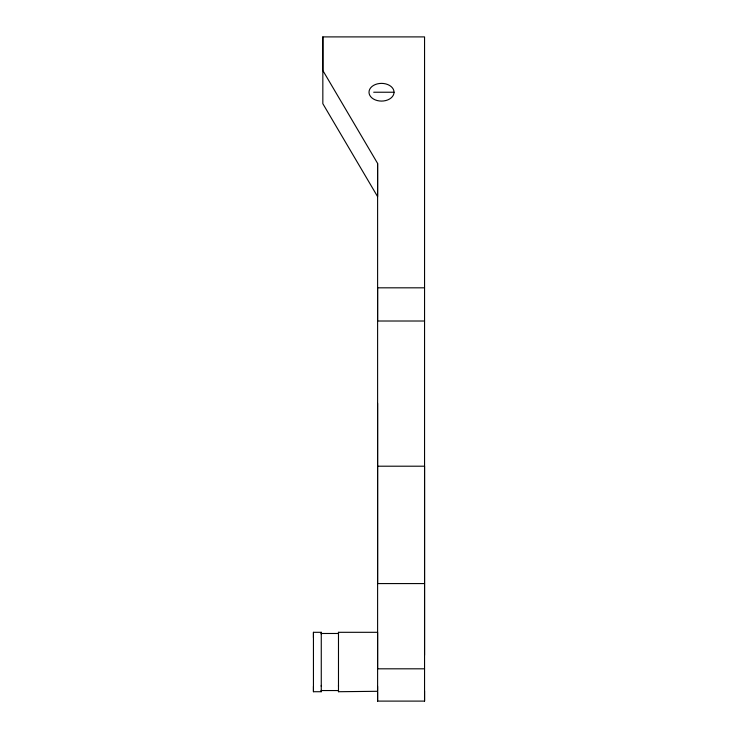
<?xml version="1.0" encoding="UTF-8"?>
<svg xmlns="http://www.w3.org/2000/svg" width="738" height="738" viewBox="0 0 738 738"><rect width="100%" height="100%" fill="white"/><g stroke="black" fill="none" stroke-linecap="round" stroke-linejoin="round"><path stroke-width="1.11" d="M321.27 685.408L321.27 691.718L313.447 691.718L313.447 686.368M313.447 637.66L313.447 632.309L321.27 632.309L321.27 686.368M321.27 634.08L321.27 632.309M322.838 36.9L322.838 70.488L377.607 163.43L377.607 196.631L322.838 103.689L322.847 36.9L424.553 36.9L424.553 655.224M377.607 691.294L338.484 691.718L338.484 685.408M338.484 634.08L338.484 632.309L377.607 632.309L377.607 690.86M424.553 690.86L424.553 701.1L377.607 701.1L377.607 686.368M377.607 163.43L377.607 668.812L424.553 668.812M373.686 92.232L394.037 92.232A12.518 8.856 0 0 0 375.255 84.566A12.518 8.856 0 0 0 375.255 99.898A12.518 8.856 0 0 0 394.037 92.232M424.544 287.82L377.607 287.82L377.607 321.012L424.553 321.012M377.607 466.204L424.553 466.204L424.553 701.1M424.553 583.573L377.607 583.573L377.607 403.335M321.27 633.481L338.484 633.481M321.27 690.547L338.484 690.547M377.607 691.986L377.607 701.1M338.484 632.309L338.484 686.368M338.484 690.371L338.484 691.718M321.27 690.371L321.27 691.718M313.447 632.309L313.447 691.718"/></g></svg>
